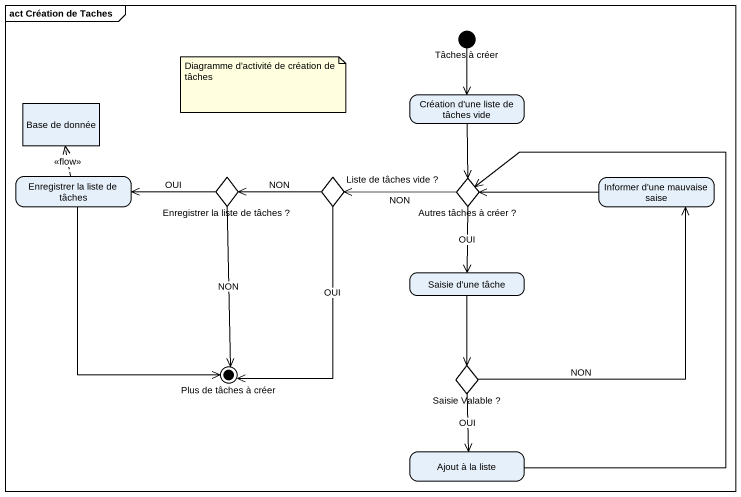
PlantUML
@startuml
mainframe act Création de Taches
hide empty description
state "Tâches à créer" as Tâches_à_créer <<start>>
state "Base de donnée" as Base_de_donnée <<object>>
state "Création d'une liste de tâches vide" as Création_d_une_liste_de
state "Enregistrer la liste de tâches" as Enregistrer_la_liste_de
state "Enregistrer la liste de tâches ?" as Enregistrer_la_liste_de_2 <<choice>>
state "Liste de tâches vide ?" as Liste_de_tâches_vide <<choice>>
state "Autres tâches à créer ?" as Autres_tâches_à_créer <<choice>>
state "Informer d'une mauvaise saise" as Informer_d_une_mauvaise
state "Saisie d'une tâche" as Saisie_d_une_tâche
state "Plus de tâches à créer" as Plus_de_tâches_à_créer <<end>>
state "Saisie Valable ?" as Saisie_Valable <<choice>>
state "Ajout à la liste" as Ajout_à_la_liste
Tâches_à_créer --> Création_d_une_liste_de
Création_d_une_liste_de --> Autres_tâches_à_créer
Enregistrer_la_liste_de -up[dashed]-> Base_de_donnée : <<flow>>
Enregistrer_la_liste_de --> Plus_de_tâches_à_créer
Enregistrer_la_liste_de_2 -left-> Enregistrer_la_liste_de : OUI
Enregistrer_la_liste_de_2 --> Plus_de_tâches_à_créer : NON
Liste_de_tâches_vide -left-> Enregistrer_la_liste_de_2 : NON
Liste_de_tâches_vide --> Plus_de_tâches_à_créer : OUI
Autres_tâches_à_créer -left-> Liste_de_tâches_vide : NON
Autres_tâches_à_créer --> Saisie_d_une_tâche : OUI
Informer_d_une_mauvaise -left-> Autres_tâches_à_créer
Saisie_d_une_tâche --> Saisie_Valable
Saisie_Valable -up-> Informer_d_une_mauvaise : NON
Saisie_Valable --> Ajout_à_la_liste : OUI
Ajout_à_la_liste -up-> Autres_tâches_à_créer
note as N1
  Diagramme d'activité de création de tâches
end note
@enduml
